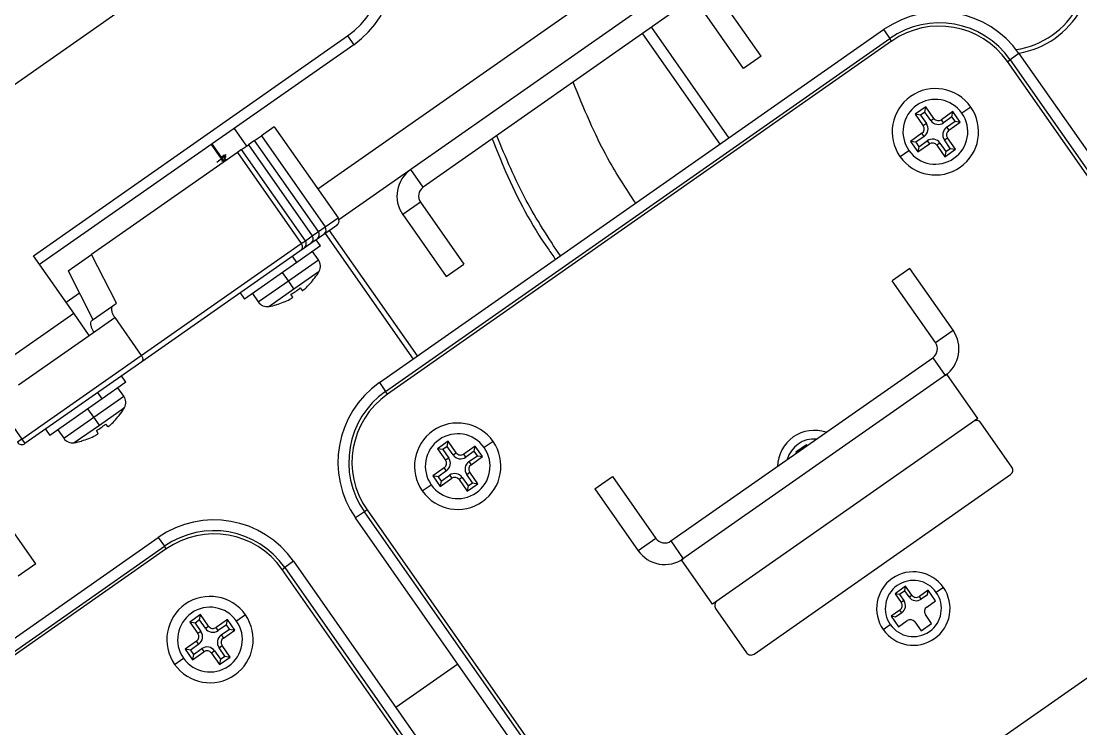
# Model space of a CAD drawing. Header units: millimetres. Extents: x 152904052 to 153933663, y 538271515 to 539240469.
# Drawn here: x 153467468.5 to 153467566.6, y 538580037.7 to 538580103.2 of the extents above; entities that cross this region are included whole.
import ezdxf

# ---------------------------------------------------------------- set-up
doc = ezdxf.new("R2010")
doc.units = ezdxf.units.MM
doc.layers.add('POWR', color=5, linetype='Continuous')

msp = doc.modelspace()

# ---------------------------------------------------------------- linework, layer by layer
at = {"layer": 'POWR', "color": 7}
for p, q in [((153467494.775, 538580116.207), (153467439.891, 538580077.777)), ((153467533.456, 538580113.932), (153467495.97, 538580087.684)), ((153467528.815, 538580106.471), (153467504.568, 538580089.493)), ((153467537.008, 538580100), (153467532.993, 538580105.734)), ((153467529.962, 538580104.832), (153467505.715, 538580087.855)), ((153467535.37, 538580098.853), (153467531.355, 538580104.587)), ((153467501.663, 538580069.757), (153467548.354, 538580102.451)), ((153467526.85, 538580102.653), (153467534.019, 538580092.413)), ((153467548.354, 538580102.451), (153467548.928, 538580101.632)), ((153467469.629, 538580081.509), (153467498.709, 538580101.871)), ((153467498.709, 538580101.871), (153467499.283, 538580101.051)), ((153467502.236, 538580068.938), (153467548.928, 538580101.632)), ((153467549.1, 538580101.386), (153467502.408, 538580068.692)), ((153467526.03, 538580102.079), (153467533.2, 538580091.84)), ((153467549.1, 538580101.386), (153467548.928, 538580101.632)), ((153467499.283, 538580101.051), (153467470.203, 538580080.689)), ((153467537.008, 538580100), (153467535.37, 538580098.853)), ((153467559.824, 538580099.495), (153467560.07, 538580099.667)), ((153467590.047, 538580056.332), (153467559.824, 538580099.495)), ((153467560.889, 538580100.241), (153467560.07, 538580099.667)), ((153467560.07, 538580099.667), (153467591.043, 538580055.433)), ((153467560.889, 538580100.241), (153467593.583, 538580053.549)), ((153467552.263, 538580095.3), (153467551.28, 538580094.611)), ((153467551.28, 538580094.611), (153467552.026, 538580093.546)), ((153467551.769, 538580094.525), (153467551.28, 538580094.611)), ((153467552.177, 538580094.81), (153467551.769, 538580094.525)), ((153467551.769, 538580094.525), (153467552.314, 538580093.748)), ((153467552.177, 538580094.81), (153467552.263, 538580095.3)), ((153467552.721, 538580094.033), (153467552.177, 538580094.81)), ((153467553.009, 538580094.235), (153467552.263, 538580095.3)), ((153467554.77, 538580094.858), (153467553.705, 538580094.112)), ((153467554.684, 538580094.368), (153467554.77, 538580094.858)), ((153467555.458, 538580093.875), (153467554.77, 538580094.858)), ((153467556.425, 538580095.284), (153467555.606, 538580094.71)), ((153467491.926, 538580093.459), (153467490.731, 538580092.622)), ((153467491.926, 538580093.459), (153467497.834, 538580085.022)), ((153467552.314, 538580093.748), (153467552.026, 538580093.546)), ((153467552.721, 538580094.033), (153467553.009, 538580094.235)), ((153467553.907, 538580093.824), (153467553.705, 538580094.112)), ((153467554.684, 538580094.368), (153467553.907, 538580093.824)), ((153467554.192, 538580093.417), (153467554.969, 538580093.961)), ((153467554.393, 538580093.129), (153467555.458, 538580093.875)), ((153467554.969, 538580093.961), (153467554.684, 538580094.368)), ((153467554.969, 538580093.961), (153467555.458, 538580093.875)), ((153467488.224, 538580093.308), (153467489.371, 538580091.67)), ((153467490.104, 538580092.183), (153467490.731, 538580092.622)), ((153467490.731, 538580092.622), (153467496.638, 538580084.185)), ((153467551.903, 538580092.85), (153467550.838, 538580092.104)), ((153467552.105, 538580092.562), (153467551.327, 538580092.018)), ((153467552.105, 538580092.562), (153467551.903, 538580092.85)), ((153467554.192, 538580093.417), (153467554.393, 538580093.129)), ((153467487.254, 538580090.187), (153467486.107, 538580091.826)), ((153467487.323, 538580090.236), (153467486.176, 538580091.874)), ((153467488.904, 538580091.343), (153467489.531, 538580091.782)), ((153467490.102, 538580092.182), (153467489.531, 538580091.782)), ((153467489.531, 538580091.782), (153467495.439, 538580083.344)), ((153467490.102, 538580092.182), (153467490.104, 538580092.183)), ((153467496.01, 538580083.744), (153467490.102, 538580092.182)), ((153467496.012, 538580083.746), (153467490.104, 538580092.183)), ((153467550.838, 538580092.104), (153467551.526, 538580091.121)), ((153467551.327, 538580092.018), (153467550.838, 538580092.104)), ((153467551.327, 538580092.018), (153467551.613, 538580091.611)), ((153467551.526, 538580091.121), (153467552.591, 538580091.867)), ((153467551.613, 538580091.611), (153467551.526, 538580091.121)), ((153467551.613, 538580091.611), (153467552.39, 538580092.155)), ((153467552.39, 538580092.155), (153467552.591, 538580091.867)), ((153467553.575, 538580091.946), (153467553.288, 538580091.744)), ((153467553.288, 538580091.744), (153467554.033, 538580090.679)), ((153467553.575, 538580091.946), (153467554.12, 538580091.169)), ((153467553.983, 538580092.231), (153467554.271, 538580092.433)), ((153467554.527, 538580091.454), (153467553.983, 538580092.231)), ((153467555.016, 538580091.368), (153467554.271, 538580092.433)), ((153467488.518, 538580091.073), (153467475.019, 538580081.62)), ((153467487.281, 538580090.817), (153467487.054, 538580090.621)), ((153467487.113, 538580090.699), (153467487.281, 538580090.817)), ((153467488.902, 538580091.341), (153467488.518, 538580091.073)), ((153467488.518, 538580091.073), (153467494.426, 538580082.635)), ((153467488.902, 538580091.341), (153467488.904, 538580091.343)), ((153467494.81, 538580082.904), (153467488.902, 538580091.341)), ((153467494.812, 538580082.906), (153467488.904, 538580091.343)), ((153467549.872, 538580090.695), (153467550.691, 538580091.269)), ((153467554.033, 538580090.679), (153467555.016, 538580091.368)), ((153467554.12, 538580091.169), (153467554.033, 538580090.679)), ((153467554.12, 538580091.169), (153467554.527, 538580091.454)), ((153467554.527, 538580091.454), (153467555.016, 538580091.368)), ((153467487.566, 538580090.406), (153467487.378, 538580090.408)), ((153467504.568, 538580089.493), (153467497.91, 538580084.83)), ((153467505.715, 538580087.855), (153467504.568, 538580089.493)), ((153467505.47, 538580086.462), (153467503.831, 538580085.315)), ((153467505.47, 538580086.462), (153467509.485, 538580080.728)), ((153467496.638, 538580084.185), (153467497.834, 538580085.022)), ((153467503.831, 538580085.315), (153467507.847, 538580079.581)), ((153467495.439, 538580083.344), (153467496.01, 538580083.744)), ((153467496.01, 538580083.744), (153467496.012, 538580083.746)), ((153467496.012, 538580083.746), (153467496.638, 538580084.185)), ((153467497.711, 538580084.325), (153467496.517, 538580083.489)), ((153467505.195, 538580072.231), (153467497.051, 538580083.863)), ((153467494.426, 538580082.635), (153467494.81, 538580082.904)), ((153467494.81, 538580082.904), (153467494.812, 538580082.906)), ((153467494.812, 538580082.906), (153467495.439, 538580083.344)), ((153467495.317, 538580082.649), (153467494.908, 538580082.363)), ((153467495.888, 538580083.049), (153467495.317, 538580082.649)), ((153467496.213, 538580082.422), (153467495.812, 538580082.995)), ((153467496.08, 538580083.183), (153467495.889, 538580083.049)), ((153467496.108, 538580083.203), (153467496.064, 538580083.266)), ((153467496.108, 538580083.203), (153467496.08, 538580083.183)), ((153467496.517, 538580083.489), (153467496.108, 538580083.203)), ((153467496.641, 538580083.576), (153467504.786, 538580071.944)), ((153467479.617, 538580072.266), (153467494.426, 538580082.635)), ((153467494.31, 538580081.944), (153467479.658, 538580071.684)), ((153467496.213, 538580082.422), (153467494.02, 538580080.886)), ((153467494.688, 538580082.209), (153467494.31, 538580081.944)), ((153467494.88, 538580082.343), (153467494.689, 538580082.209)), ((153467494.908, 538580082.363), (153467494.864, 538580082.426)), ((153467494.908, 538580082.363), (153467494.88, 538580082.343)), ((153467496.02, 538580081.128), (153467495.476, 538580081.905)), ((153467473.357, 538580076.184), (153467469.629, 538580081.509)), ((153467472.849, 538580080.101), (153467475.019, 538580081.62)), ((153467477.31, 538580077.121), (153467475.019, 538580081.62)), ((153467494.02, 538580080.886), (153467489.168, 538580077.489)), ((153467493.235, 538580079.178), (153467496.02, 538580081.128)), ((153467494.02, 538580080.886), (153467493.618, 538580081.459)), ((153467507.847, 538580079.581), (153467509.485, 538580080.728)), ((153467472.849, 538580080.101), (153467475.14, 538580075.601)), ((153467493.235, 538580079.178), (153467492.691, 538580079.955)), ((153467493.751, 538580078.441), (153467496.074, 538580080.068)), ((153467550.774, 538580080.34), (153467549.136, 538580079.193)), ((153467554.789, 538580074.606), (153467550.774, 538580080.34)), ((153467490.45, 538580077.228), (153467493.235, 538580079.178)), ((153467493.751, 538580078.441), (153467493.235, 538580079.178)), ((153467495.673, 538580079.472), (153467495.687, 538580079.455)), ((153467553.151, 538580073.459), (153467549.136, 538580079.193)), ((153467473.903, 538580078.031), (153467472.669, 538580077.167)), ((153467488.767, 538580078.062), (153467489.168, 538580077.489)), ((153467489.906, 538580078.005), (153467490.45, 538580077.228)), ((153467491.428, 538580076.814), (153467493.751, 538580078.441)), ((153467493.635, 538580077.66), (153467493.477, 538580077.934)), ((153467494.322, 538580078.525), (153467494.524, 538580078.283)), ((153467475.059, 538580075.545), (153467476.971, 538580076.884)), ((153467476.971, 538580076.884), (153467477.31, 538580077.121)), ((153467492.136, 538580076.969), (153467492.125, 538580076.987)), ((153467466.804, 538580071.596), (153467473.357, 538580076.184)), ((153467474.791, 538580074.136), (153467473.357, 538580076.184)), ((153467474.791, 538580074.136), (153467477.151, 538580075.789)), ((153467477.151, 538580075.789), (153467479.617, 538580072.266)), ((153467468.238, 538580069.548), (153467474.791, 538580074.136)), ((153467553.151, 538580073.459), (153467554.789, 538580074.606)), ((153467462.651, 538580072.96), (153467468.559, 538580064.523)), ((153467468.559, 538580064.523), (153467479.617, 538580072.266)), ((153467528.658, 538580055.088), (153467552.905, 538580072.066)), ((153467552.905, 538580072.066), (153467554.052, 538580070.428)), ((153467479.658, 538580071.684), (153467468.846, 538580064.113)), ((153467478.192, 538580069.803), (153467477.79, 538580070.376)), ((153467554.216, 538580070.543), (153467529.642, 538580053.335)), ((153467557.084, 538580066.447), (153467554.216, 538580070.543)), ((153467478.192, 538580069.803), (153467475.998, 538580068.267)), ((153467477.999, 538580068.51), (153467477.454, 538580069.287)), ((153467501.663, 538580069.757), (153467502.236, 538580068.938)), ((153467502.408, 538580068.692), (153467502.236, 538580068.938)), ((153467475.998, 538580068.267), (153467471.147, 538580064.87)), ((153467475.214, 538580066.559), (153467477.999, 538580068.51)), ((153467475.998, 538580068.267), (153467475.597, 538580068.841)), ((153467475.214, 538580066.559), (153467474.669, 538580067.337)), ((153467475.73, 538580065.822), (153467478.053, 538580067.449)), ((153467472.428, 538580064.609), (153467475.214, 538580066.559)), ((153467475.73, 538580065.822), (153467475.214, 538580066.559)), ((153467477.652, 538580066.853), (153467477.665, 538580066.837)), ((153467557.084, 538580066.447), (153467532.51, 538580049.24)), ((153467560.239, 538580061.942), (153467557.371, 538580066.037)), ((153467470.745, 538580065.444), (153467471.147, 538580064.87)), ((153467471.884, 538580065.386), (153467472.428, 538580064.609)), ((153467473.406, 538580064.196), (153467475.73, 538580065.822)), ((153467475.613, 538580065.042), (153467475.455, 538580065.315)), ((153467476.3, 538580065.906), (153467476.503, 538580065.665)), ((153467468.559, 538580064.523), (153467468.149, 538580064.236)), ((153467468.559, 538580064.523), (153467468.846, 538580064.113)), ((153467474.114, 538580064.35), (153467474.104, 538580064.369)), ((153467508.029, 538580064.327), (153467507.046, 538580063.638)), ((153467507.943, 538580063.837), (153467508.029, 538580064.327)), ((153467508.775, 538580063.262), (153467508.029, 538580064.327)), ((153467512.191, 538580064.311), (153467511.371, 538580063.737)), ((153467541.216, 538580064.003), (153467540.233, 538580063.315)), ((153467541.273, 538580063.922), (153467541.216, 538580064.003)), ((153467507.046, 538580063.638), (153467507.792, 538580062.573)), ((153467507.535, 538580063.552), (153467507.046, 538580063.638)), ((153467507.943, 538580063.837), (153467507.535, 538580063.552)), ((153467507.535, 538580063.552), (153467508.079, 538580062.775)), ((153467508.487, 538580063.06), (153467507.943, 538580063.837)), ((153467508.487, 538580063.06), (153467508.775, 538580063.262)), ((153467510.536, 538580063.884), (153467509.471, 538580063.139)), ((153467509.672, 538580062.851), (153467509.471, 538580063.139)), ((153467510.45, 538580063.395), (153467509.672, 538580062.851)), ((153467510.45, 538580063.395), (153467510.536, 538580063.884)), ((153467510.735, 538580062.988), (153467510.45, 538580063.395)), ((153467511.224, 538580062.901), (153467510.536, 538580063.884)), ((153467540.233, 538580063.315), (153467540.29, 538580063.233)), ((153467508.079, 538580062.775), (153467507.792, 538580062.573)), ((153467509.958, 538580062.444), (153467510.735, 538580062.988)), ((153467509.958, 538580062.444), (153467510.159, 538580062.156)), ((153467510.159, 538580062.156), (153467511.224, 538580062.901)), ((153467510.735, 538580062.988), (153467511.224, 538580062.901)), ((153467507.669, 538580061.877), (153467506.604, 538580061.131)), ((153467506.604, 538580061.131), (153467507.292, 538580060.148)), ((153467507.093, 538580061.045), (153467506.604, 538580061.131)), ((153467507.87, 538580061.589), (153467507.093, 538580061.045)), ((153467507.378, 538580060.638), (153467508.156, 538580061.182)), ((153467507.87, 538580061.589), (153467507.669, 538580061.877)), ((153467508.156, 538580061.182), (153467508.357, 538580060.894)), ((153467509.749, 538580061.258), (153467510.036, 538580061.459)), ((153467510.293, 538580060.481), (153467509.749, 538580061.258)), ((153467510.782, 538580060.395), (153467510.036, 538580061.459)), ((153467521.612, 538580059.921), (153467523.251, 538580061.068)), ((153467523.251, 538580061.068), (153467527.266, 538580055.334)), ((153467536.361, 538580044.612), (153467560.116, 538580061.245)), ((153467505.637, 538580059.722), (153467506.457, 538580060.296)), ((153467507.093, 538580061.045), (153467507.378, 538580060.638)), ((153467507.292, 538580060.148), (153467508.357, 538580060.894)), ((153467507.378, 538580060.638), (153467507.292, 538580060.148)), ((153467509.341, 538580060.973), (153467509.053, 538580060.771)), ((153467509.053, 538580060.771), (153467509.799, 538580059.706)), ((153467509.341, 538580060.973), (153467509.885, 538580060.196)), ((153467509.799, 538580059.706), (153467510.782, 538580060.395)), ((153467509.885, 538580060.196), (153467509.799, 538580059.706)), ((153467509.885, 538580060.196), (153467510.293, 538580060.481)), ((153467510.293, 538580060.481), (153467510.782, 538580060.395)), ((153467521.612, 538580059.921), (153467525.627, 538580054.187)), ((153467469.838, 538580052.967), (153467465.823, 538580058.701)), ((153467500.272, 538580057.796), (153467499.453, 538580057.223)), ((153467532.146, 538580010.531), (153467499.453, 538580057.223)), ((153467500.517, 538580057.968), (153467500.272, 538580057.796)), ((153467531.245, 538580013.562), (153467500.272, 538580057.796)), ((153467500.517, 538580057.968), (153467530.74, 538580014.805)), ((153467586.865, 538580056.17), (153467531.982, 538580017.74)), ((153467434.492, 538580022.724), (153467481.184, 538580055.418)), ((153467481.184, 538580055.418), (153467481.757, 538580054.599)), ((153467527.266, 538580055.334), (153467525.627, 538580054.187)), ((153467435.066, 538580021.905), (153467481.757, 538580054.599)), ((153467481.93, 538580054.353), (153467435.238, 538580021.659)), ((153467481.93, 538580054.353), (153467481.757, 538580054.599)), ((153467528.658, 538580055.088), (153467529.806, 538580053.45)), ((153467493.718, 538580053.208), (153467492.899, 538580052.634)), ((153467493.718, 538580053.208), (153467526.412, 538580006.516)), ((153467532.51, 538580049.24), (153467529.642, 538580053.335)), ((153467469.838, 538580052.967), (153467468.2, 538580051.819)), ((153467492.654, 538580052.462), (153467492.899, 538580052.634)), ((153467522.877, 538580009.299), (153467492.654, 538580052.462)), ((153467492.899, 538580052.634), (153467523.872, 538580008.4)), ((153467550.393, 538580050.897), (153467549.41, 538580050.209)), ((153467550.318, 538580050.469), (153467549.838, 538580050.133)), ((153467550.318, 538580050.469), (153467550.393, 538580050.897)), ((153467550.715, 538580049.902), (153467550.318, 538580050.469)), ((153467550.967, 538580050.078), (153467550.393, 538580050.897)), ((153467552.482, 538580050.529), (153467551.663, 538580049.955)), ((153467552.407, 538580050.101), (153467552.482, 538580050.529)), ((153467553.171, 538580049.546), (153467552.482, 538580050.529)), ((153467553.891, 538580050.783), (153467553.236, 538580050.324)), ((153467549.41, 538580050.209), (153467549.984, 538580049.39)), ((153467549.838, 538580050.133), (153467549.41, 538580050.209)), ((153467549.838, 538580050.133), (153467550.235, 538580049.566)), ((153467550.235, 538580049.566), (153467549.984, 538580049.39)), ((153467550.715, 538580049.902), (153467550.967, 538580050.078)), ((153467551.839, 538580049.704), (153467551.663, 538580049.955)), ((153467552.407, 538580050.101), (153467551.839, 538580049.704)), ((153467552.351, 538580048.972), (153467553.171, 538580049.546)), ((153467532.796, 538580048.83), (153467535.664, 538580044.734)), ((153467549.861, 538580048.693), (153467549.042, 538580048.12)), ((153467550.037, 538580048.442), (153467549.469, 538580048.044)), ((153467550.037, 538580048.442), (153467549.861, 538580048.693)), ((153467485.093, 538580048.266), (153467484.11, 538580047.578)), ((153467484.11, 538580047.578), (153467484.855, 538580046.513)), ((153467484.599, 538580047.492), (153467484.11, 538580047.578)), ((153467485.006, 538580047.777), (153467484.599, 538580047.492)), ((153467484.599, 538580047.492), (153467485.143, 538580046.715)), ((153467485.006, 538580047.777), (153467485.093, 538580048.266)), ((153467485.55, 538580047), (153467485.006, 538580047.777)), ((153467485.838, 538580047.201), (153467485.093, 538580048.266)), ((153467487.6, 538580047.824), (153467486.535, 538580047.079)), ((153467487.513, 538580047.335), (153467486.736, 538580046.791)), ((153467487.513, 538580047.335), (153467487.6, 538580047.824)), ((153467487.798, 538580046.928), (153467487.513, 538580047.335)), ((153467488.288, 538580046.841), (153467487.6, 538580047.824)), ((153467489.254, 538580048.251), (153467488.435, 538580047.677)), ((153467548.321, 538580046.882), (153467548.976, 538580047.341)), ((153467549.042, 538580048.12), (153467549.73, 538580047.137)), ((153467549.469, 538580048.044), (153467549.042, 538580048.12)), ((153467549.73, 538580047.137), (153467550.549, 538580047.71)), ((153467551.246, 538580047.587), (153467551.819, 538580046.768)), ((153467551.819, 538580046.768), (153467552.802, 538580047.457)), ((153467552.802, 538580047.457), (153467552.229, 538580048.276)), ((153467485.143, 538580046.715), (153467484.855, 538580046.513)), ((153467485.55, 538580047), (153467485.838, 538580047.201)), ((153467486.736, 538580046.791), (153467486.535, 538580047.079)), ((153467487.021, 538580046.384), (153467487.798, 538580046.928)), ((153467487.021, 538580046.384), (153467487.223, 538580046.096)), ((153467487.223, 538580046.096), (153467488.288, 538580046.841)), ((153467487.798, 538580046.928), (153467488.288, 538580046.841)), ((153467484.733, 538580045.817), (153467483.668, 538580045.071)), ((153467484.934, 538580045.529), (153467484.157, 538580044.985)), ((153467484.934, 538580045.529), (153467484.733, 538580045.817)), ((153467486.812, 538580045.198), (153467487.1, 538580045.399)), ((153467487.846, 538580044.334), (153467487.1, 538580045.399)), ((153467484.157, 538580044.985), (153467483.668, 538580045.071)), ((153467483.668, 538580045.071), (153467484.356, 538580044.088)), ((153467484.157, 538580044.985), (153467484.442, 538580044.578)), ((153467484.356, 538580044.088), (153467485.421, 538580044.834)), ((153467484.442, 538580044.578), (153467484.356, 538580044.088)), ((153467484.442, 538580044.578), (153467485.219, 538580045.122)), ((153467485.219, 538580045.122), (153467485.421, 538580044.834)), ((153467486.405, 538580044.913), (153467486.117, 538580044.711)), ((153467486.117, 538580044.711), (153467486.863, 538580043.646)), ((153467486.405, 538580044.913), (153467486.949, 538580044.135)), ((153467487.356, 538580044.421), (153467486.812, 538580045.198)), ((153467486.949, 538580044.135), (153467487.356, 538580044.421)), ((153467487.356, 538580044.421), (153467487.846, 538580044.334)), ((153467482.701, 538580043.662), (153467483.52, 538580044.236)), ((153467486.863, 538580043.646), (153467487.846, 538580044.334)), ((153467486.949, 538580044.135), (153467486.863, 538580043.646)), ((153467503.182, 538580039.692), (153467508.917, 538580043.707))]:
    msp.add_line(p, q, dxfattribs=at)
for centre, radius, start, end in [((153467494.12, 538580108.424), 9, 304.99999, 34.99999), ((153467494.12, 538580108.424), 8, 304.99999, 34.99999), ((153467559.454, 538580108.392), 7.875, 278.52026, 331.47973), ((153467559.454, 538580108.392), 8.25, 280.08886, 330.10308), ((153467553.517, 538580095.079), 9, 34.99999, 124.99999), ((153467553.517, 538580095.079), 8, 34.99999, 124.99999), ((153467553.517, 538580095.079), 7.7, 34.99999, 124.99999), ((153467553.148, 538580092.99), 4, 34.99999, 214.99999), ((153467553.148, 538580092.99), 3, 34.99999, 214.99999), ((153467553.148, 538580092.99), 4, 214.99999, 34.99999), ((153467553.148, 538580092.99), 3, 214.99999, 34.99999), ((153467551.616, 538580093.26), 0.5, 304.99999, 34.99999), ((153467551.616, 538580093.26), 0.851, 304.99999, 34.99999), ((153467553.418, 538580094.522), 0.851, 214.99999, 304.99999), ((153467553.418, 538580094.522), 0.5, 214.99999, 304.99999), ((153467554.68, 538580092.719), 0.851, 124.99999, 214.99999), ((153467554.68, 538580092.719), 0.5, 124.99999, 214.99999), ((153467552.878, 538580091.458), 0.851, 34.99999, 124.99999), ((153467552.878, 538580091.458), 0.5, 34.99999, 124.99999), ((153467506.289, 538580087.035), 3, 124.99999, 214.99999), ((153467506.289, 538580087.035), 1, 124.99999, 214.99999), ((153467495.601, 538580083.457), 0.499, 305.06996, 35.06979), ((153467495.602, 538580083.459), 0.5, 304.99999, 34.99999), ((153467496.23, 538580083.898), 0.499, 305.06996, 35.06979), ((153467494.401, 538580082.617), 0.499, 305.06996, 35.06979), ((153467494.402, 538580082.619), 0.5, 304.99999, 34.99999), ((153467495.03, 538580083.057), 0.499, 305.06996, 35.06979), ((153467496.121, 538580083.278), 0.103, 217.41589, 246.51654), ((153467494.921, 538580082.437), 0.103, 217.41589, 246.51654), ((153467495.201, 538580080.555), 1, 330.8721, 34.99999), ((153467490.396, 538580083.232), 6.5, 324.47856, 330.8721), ((153467490.372, 538580083.268), 6.521, 312.48484, 324.39174), ((153467490.288, 538580083.387), 6.318, 300.31855, 309.68145), ((153467491.269, 538580077.802), 1, 214.99999, 279.1279), ((153467490.396, 538580083.232), 6.5, 279.1279, 285.52144), ((153467490.371, 538580083.267), 6.521, 285.60826, 297.51517), ((153467552.332, 538580072.885), 3, 304.99999, 34.99999), ((153467552.332, 538580072.885), 1, 304.99999, 34.99999), ((153467506.825, 538580062.385), 9, 124.99999, 214.99999), ((153467506.825, 538580062.385), 8, 124.99999, 214.99999), ((153467477.179, 538580067.936), 1, 330.8721, 34.99999), ((153467506.825, 538580062.385), 7.7, 124.99999, 214.99999), ((153467472.375, 538580070.613), 6.5, 324.47856, 330.8721), ((153467472.35, 538580070.649), 6.521, 312.48484, 324.39174), ((153467508.914, 538580062.016), 4, 34.99999, 214.99999), ((153467556.961, 538580065.751), 0.5, 34.99999, 124.99999), ((153467472.266, 538580070.768), 6.318, 300.31855, 309.68145), ((153467508.914, 538580062.016), 3, 34.99999, 214.99999), ((153467541.929, 538580061.939), 3.4, 71.03188, 178.96813), ((153467468.559, 538580064.523), 0.5, 214.99999, 304.99999), ((153467473.248, 538580065.183), 1, 214.99999, 279.1279), ((153467472.375, 538580070.613), 6.5, 279.1279, 285.52144), ((153467472.349, 538580070.649), 6.521, 285.60826, 297.51517), ((153467508.914, 538580062.016), 4, 214.99999, 34.99999), ((153467541.929, 538580061.939), 2.6, 85.28486, 164.71513), ((153467508.914, 538580062.016), 3, 214.99999, 34.99999), ((153467509.184, 538580063.548), 0.851, 214.99999, 304.99999), ((153467509.184, 538580063.548), 0.5, 214.99999, 304.99999), ((153467507.382, 538580062.287), 0.5, 304.99999, 34.99999), ((153467507.382, 538580062.287), 0.851, 304.99999, 34.99999), ((153467510.446, 538580061.746), 0.851, 124.99999, 214.99999), ((153467510.446, 538580061.746), 0.5, 124.99999, 214.99999), ((153467508.644, 538580060.484), 0.851, 34.99999, 124.99999), ((153467559.829, 538580061.655), 0.5, 304.99999, 34.99999), ((153467508.644, 538580060.484), 0.5, 34.99999, 124.99999), ((153467486.346, 538580048.045), 9, 34.99999, 124.99999), ((153467486.346, 538580048.045), 8, 34.99999, 124.99999), ((153467486.346, 538580048.045), 7.7, 34.99999, 124.99999), ((153467528.085, 538580055.908), 1, 214.99999, 304.99999), ((153467528.085, 538580055.908), 3, 214.99999, 304.99999), ((153467551.106, 538580048.833), 3.4, 34.99999, 214.99999), ((153467551.106, 538580048.833), 2.6, 34.99999, 214.99999), ((153467551.106, 538580048.833), 3.4, 214.99999, 34.99999), ((153467551.106, 538580048.833), 2.6, 214.99999, 34.99999), ((153467485.978, 538580045.956), 4, 34.99999, 214.99999), ((153467533.206, 538580049.117), 0.5, 124.99999, 214.99999), ((153467549.574, 538580049.103), 0.5, 304.99999, 34.99999), ((153467549.574, 538580049.103), 0.807, 304.99999, 34.99999), ((153467551.376, 538580050.365), 0.807, 214.99999, 304.99999), ((153467551.376, 538580050.365), 0.5, 214.99999, 304.99999), ((153467485.978, 538580045.956), 3, 34.99999, 214.99999), ((153467552.638, 538580048.563), 0.5, 124.99999, 214.99999), ((153467485.978, 538580045.956), 4, 214.99999, 34.99999), ((153467485.978, 538580045.956), 3, 214.99999, 34.99999), ((153467550.836, 538580047.301), 0.5, 34.99999, 124.99999), ((153467484.446, 538580046.226), 0.5, 304.99999, 34.99999), ((153467484.446, 538580046.226), 0.851, 304.99999, 34.99999), ((153467486.248, 538580047.488), 0.851, 214.99999, 304.99999), ((153467486.248, 538580047.488), 0.5, 214.99999, 304.99999), ((153467487.51, 538580045.686), 0.851, 124.99999, 214.99999), ((153467487.51, 538580045.686), 0.5, 124.99999, 214.99999), ((153467485.708, 538580044.424), 0.851, 34.99999, 124.99999), ((153467485.708, 538580044.424), 0.5, 34.99999, 124.99999), ((153467536.074, 538580045.021), 0.5, 214.99999, 304.99999)]:
    msp.add_arc(centre, radius, start, end, dxfattribs=at)
for points, knots in [([(153467525.396, 538580086.375), (153467524.505, 538580087.735), (153467522.192, 538580091.265), (153467520.592, 538580095.177), (153467519.608, 538580097.582)], [0, 0, 0, 0, 0.385165, 1, 1, 1, 1]), ([(153467518.42, 538580081.491), (153467517.315, 538580083.179), (153467515.004, 538580086.706), (153467513.38, 538580090.599), (153467512.533, 538580092.628)], [0, 0, 0, 0, 0.478563, 1, 1, 1, 1]), ([(153467512.118, 538580092.337), (153467512.517, 538580091.327), (153467513.921, 538580087.777), (153467515.918, 538580084.028), (153467517.745, 538580081.496), (153467517.975, 538580081.179)], [0, 0, 0, 0, 0.258298, 0.906961, 1, 1, 1, 1]), ([(153467487.281, 538580090.817), (153467487.36, 538580090.854), (153467487.514, 538580090.928), (153467487.452, 538580090.837), (153467487.177, 538580090.585), (153467486.812, 538580090.294), (153467486.618, 538580090.139)], [0, 0, 0, 0, 0.240848, 0.476572, 0.721491, 1, 1, 1, 1]), ([(153467487.331, 538580090.474), (153467487.355, 538580090.542), (153467487.403, 538580090.678), (153467487.451, 538580090.814), (153467487.475, 538580090.882)], [0, 0, 0, 0, 0.499894, 1, 1, 1, 1]), ([(153467487.059, 538580090.261), (153467487.145, 538580090.307), (153467487.317, 538580090.398), (153467487.401, 538580090.424), (153467487.379, 538580090.389), (153467487.372, 538580090.377)], [0, 0, 0, 0, 0.402272, 0.802406, 1, 1, 1, 1]), ([(153467497.711, 538580084.325), (153467497.764, 538580084.373), (153467497.875, 538580084.473), (153467497.935, 538580084.68), (153467497.918, 538580084.874), (153467497.861, 538580084.974), (153467497.834, 538580085.022)], [0, 0, 0, 0, 0.270336, 0.562527, 0.789797, 1, 1, 1, 1]), ([(153467494.426, 538580082.635), (153467494.45, 538580082.595), (153467494.498, 538580082.512), (153467494.525, 538580082.364), (153467494.507, 538580082.205), (153467494.437, 538580082.052), (153467494.351, 538580081.979), (153467494.31, 538580081.944)], [0, 0, 0, 0, 0.174928, 0.36388, 0.560047, 0.788091, 1, 1, 1, 1]), ([(153467494.524, 538580078.283), (153467494.531, 538580078.283), (153467494.545, 538580078.281), (153467494.605, 538580078.318), (153467494.686, 538580078.379), (153467494.746, 538580078.433), (153467494.776, 538580078.459)], [0, 0, 0, 0, 0.250648, 0.499754, 0.7491, 1, 1, 1, 1]), ([(153467494.776, 538580078.459), (153467494.746, 538580078.433), (153467494.686, 538580078.38), (153467494.605, 538580078.318), (153467494.545, 538580078.281), (153467494.531, 538580078.283), (153467494.524, 538580078.283)], [0, 0, 0, 0, 0.250648, 0.499754, 0.7491, 1, 1, 1, 1]), ([(153467476.971, 538580076.884), (153467476.926, 538580076.83), (153467476.831, 538580076.72), (153467476.853, 538580076.406), (153467476.969, 538580076.076), (153467477.092, 538580075.882), (153467477.151, 538580075.789)], [0, 0, 0, 0, 0.273241, 0.566326, 0.7921708, 1, 1, 1, 1]), ([(153467493.383, 538580077.484), (153467493.419, 538580077.504), (153467493.489, 538580077.542), (153467493.575, 538580077.596), (153467493.63, 538580077.64), (153467493.633, 538580077.654), (153467493.635, 538580077.66)], [0, 0, 0, 0, 0.2506482, 0.4997541, 0.7490998, 1, 1, 1, 1]), ([(153467475.239, 538580074.45), (153467475.189, 538580074.527), (153467475.084, 538580074.689), (153467474.979, 538580074.948), (153467474.926, 538580075.204), (153467474.945, 538580075.425), (153467475.022, 538580075.506), (153467475.059, 538580075.545)], [0, 0, 0, 0, 0.174736, 0.363548, 0.559692, 0.78787, 1, 1, 1, 1]), ([(153467479.617, 538580072.266), (153467479.642, 538580072.227), (153467479.694, 538580072.144), (153467479.74, 538580072.009), (153467479.756, 538580071.873), (153467479.731, 538580071.755), (153467479.682, 538580071.707), (153467479.658, 538580071.684)], [0, 0, 0, 0, 0.163518, 0.344285, 0.539301, 0.775308, 1, 1, 1, 1]), ([(153467475.362, 538580064.866), (153467475.397, 538580064.885), (153467475.468, 538580064.923), (153467475.553, 538580064.978), (153467475.609, 538580065.022), (153467475.612, 538580065.035), (153467475.613, 538580065.042)], [0, 0, 0, 0, 0.2506482, 0.4997541, 0.7490998, 1, 1, 1, 1]), ([(153467476.503, 538580065.665), (153467476.51, 538580065.664), (153467476.523, 538580065.662), (153467476.584, 538580065.699), (153467476.664, 538580065.761), (153467476.724, 538580065.814), (153467476.754, 538580065.841)], [0, 0, 0, 0, 0.2506482, 0.4997541, 0.7490998, 1, 1, 1, 1]), ([(153467476.754, 538580065.841), (153467476.724, 538580065.814), (153467476.664, 538580065.761), (153467476.584, 538580065.699), (153467476.524, 538580065.662), (153467476.51, 538580065.664), (153467476.503, 538580065.665)], [0, 0, 0, 0, 0.250648, 0.499754, 0.7491, 1, 1, 1, 1])]:
    msp.add_open_spline(points, degree=3, knots=knots, dxfattribs=at)

doc.saveas('drawing.dxf')
